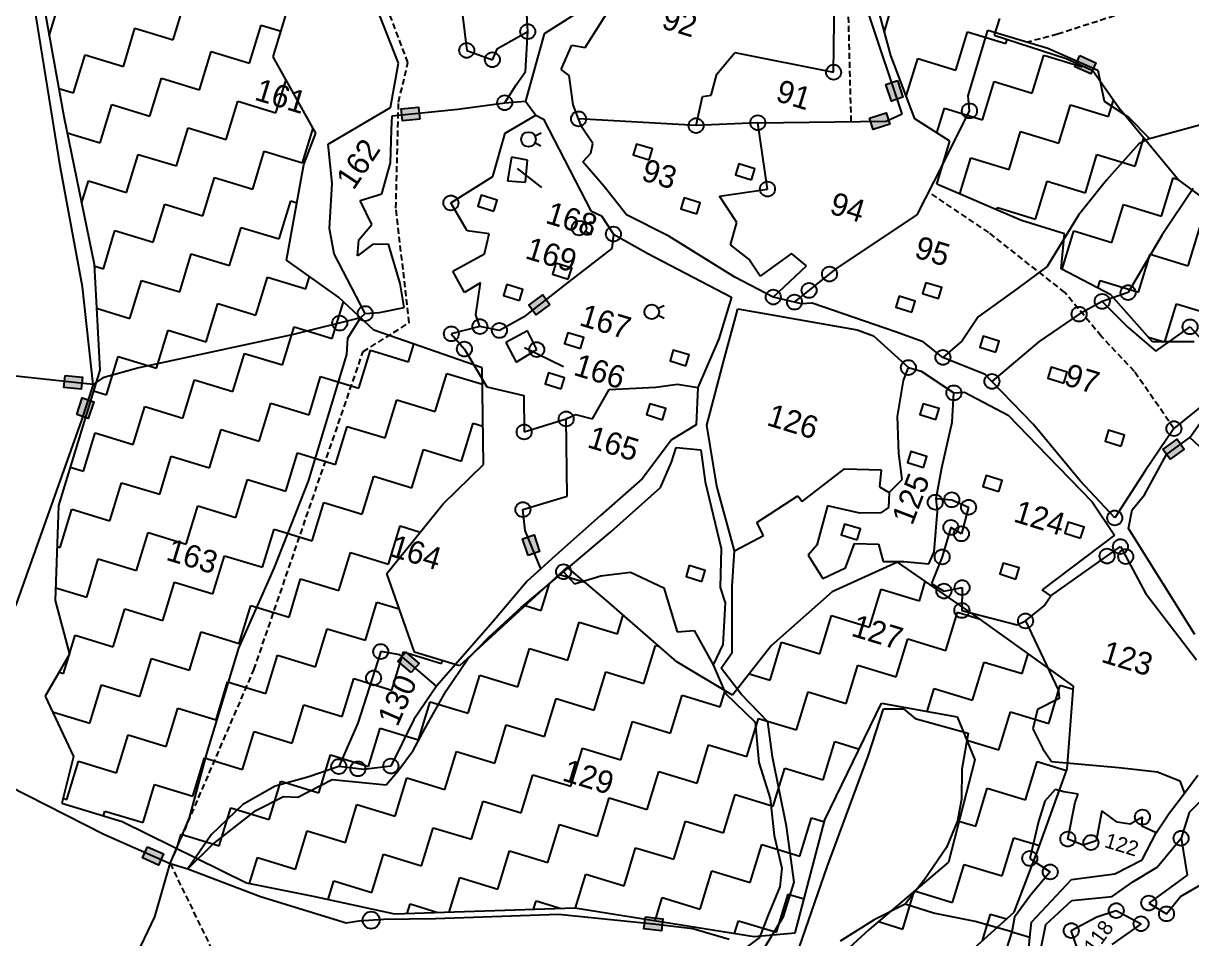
# Model space of a CAD drawing. Header units: metres. Extents: x 317586 to 322617, y 1862238 to 1866178.
# Drawn here: x 319474 to 320451, y 1862753 to 1863519 of the extents above; entities that cross this region are included whole.
import ezdxf

# ---------------------------------------------------------------- set-up
doc = ezdxf.new("R2010")
doc.units = ezdxf.units.M
doc.linetypes.add('DASHED', pattern=[0.75, 0.5, -0.25])
for name, color, linetype in [('LINE_FOOTPATH', 1, 'DASHED'), ('LINE_WATER', 4, 'Continuous'), ('OTHERS', 1, 'Continuous'), ('POLY_HATCH', 12, 'Continuous'), ('POLY_PARCEL', 6, 'Continuous'), ('POLY_WATER', 4, 'Continuous'), ('TEXT_PARCEL', 7, 'Continuous'), ('V_BOUND_LINE', 7, 'Continuous')]:
    doc.layers.add(name, color=color, linetype=linetype)
doc.styles.get("Standard").update_dxf_attribs({"font": 'simplex.shx'})
doc.styles.add('TEXT_MAP', font='')
doc.styles.get('TEXT_MAP').set_extended_font_data('Kruti Dev 050')
doc.dimstyles.get("Standard").update_dxf_attribs({"dimtxt": 0.18, "dimasz": 0.18, "dimexe": 0.18, "dimexo": 0.0625, "dimgap": 0.09, "dimtad": 0, "dimtih": 1, "dimtoh": 1, "dimdec": 4, "dimzin": 0, "dimdsep": 46, "dimtxsty": 'Standard', "dimcen": 0.09, "dimadec": 0, "dimazin": 0, "dimtfac": 1, "dimtdec": 4, "dimtofl": 0, "dimtmove": 0, "dimatfit": 3, "dimfxl": 1, "dimtolj": 1, "dimtzin": 0, "dimarcsym": 0})

msp = doc.modelspace()

# ---------------------------------------------------------------- hatches: boundary and pattern name
for points in [[(320366.43, 1863477.01), (320370.52, 1863486.26), (320357.16, 1863492.17), (320353.06, 1863482.93)], [(320199.73, 1863454.2), (320209.32, 1863457.41), (320204.68, 1863471.28), (320195.09, 1863468.07)], [(319789.67, 1863447.6), (319790.69, 1863437.54), (319805.23, 1863439.01), (319804.22, 1863449.07)], [(320198.4, 1863434.8), (320195.3, 1863444.43), (320181.38, 1863439.95), (320184.48, 1863430.32)], [(319896.27, 1863283.39), (319902.36, 1863275.31), (319914.03, 1863284.11), (319907.95, 1863292.19)], [(319521.9, 1863213.04), (319523, 1863223.09), (319508.47, 1863224.68), (319507.37, 1863214.63)], [(319532.48, 1863202.59), (319522.88, 1863205.77), (319518.28, 1863191.89), (319527.88, 1863188.71)], [(320444.56, 1863163.07), (320438.64, 1863171.26), (320426.79, 1863162.69), (320432.72, 1863154.5)], [(319900.84, 1863091.15), (319891.21, 1863088.05), (319895.7, 1863074.13), (319905.32, 1863077.23)], [(319793.42, 1862993.23), (319786.87, 1862985.52), (319798.01, 1862976.06), (319804.56, 1862983.76)], [(319586.62, 1862815.05), (319590.72, 1862824.29), (319577.36, 1862830.23), (319573.26, 1862820.99)], [(320007.21, 1862760.06), (320008.4, 1862770.11), (319993.88, 1862771.84), (319992.69, 1862761.79)]]:
    msp.add_hatch(color=256).paths.add_polyline_path(points)

# ---------------------------------------------------------------- linework, layer by layer
for points in [[(320357.16, 1863492.17), (320370.52, 1863486.26), (320366.43, 1863477.01), (320353.06, 1863482.93)], [(320204.68, 1863471.28), (320209.32, 1863457.41), (320199.73, 1863454.2), (320195.09, 1863468.07)], [(319805.23, 1863439.01), (319790.69, 1863437.54), (319789.67, 1863447.6), (319804.22, 1863449.07)], [(320181.38, 1863439.95), (320195.3, 1863444.43), (320198.4, 1863434.8), (320184.48, 1863430.32)], [(319914.03, 1863284.11), (319902.36, 1863275.31), (319896.27, 1863283.39), (319907.95, 1863292.19)], [(319508.47, 1863224.68), (319523, 1863223.09), (319521.9, 1863213.04), (319507.37, 1863214.63)], [(319518.28, 1863191.89), (319522.88, 1863205.77), (319532.48, 1863202.59), (319527.88, 1863188.71)], [(320426.79, 1863162.69), (320438.64, 1863171.26), (320444.56, 1863163.07), (320432.72, 1863154.5)], [(319895.7, 1863074.13), (319891.21, 1863088.05), (319900.84, 1863091.15), (319905.32, 1863077.23)], [(319798.01, 1862976.06), (319786.87, 1862985.52), (319793.42, 1862993.23), (319804.56, 1862983.76)], [(319577.36, 1862830.23), (319590.72, 1862824.29), (319586.62, 1862815.05), (319573.26, 1862820.99)], [(319993.88, 1862771.84), (320008.4, 1862770.11), (320007.21, 1862760.06), (319992.69, 1862761.79)]]:
    msp.add_lwpolyline(points, close=True)
for points in [[(319906.65, 1863427.33), (319901.61, 1863424.86)], [(319906.41, 1863416.52), (319901.49, 1863419.21)], [(319948.89, 1863353.13), (319943.85, 1863350.65)], [(319948.66, 1863342.32), (319943.73, 1863345.01)], [(320009.69, 1863282.98), (320004.65, 1863280.51)], [(320009.46, 1863272.17), (320004.53, 1863274.86)]]:
    msp.add_lwpolyline(points)
for centre, radius in [((319895.49, 1863512.25), 6.26), ((319844.4, 1863496.6), 6.26), ((319865.85, 1863488.75), 6.26), ((320151.33, 1863478.31), 6.26), ((319876.16, 1863452.78), 6.26), ((319938, 1863439.29), 6.26), ((320264.92, 1863446), 6.26), ((320036.2, 1863433.61), 6.26), ((320087.91, 1863436.09), 6.26), ((319896.1, 1863422.15), 6.14), ((320095.97, 1863380.57), 6.26), ((319831.17, 1863368.97), 6.26), ((319938.34, 1863347.95), 6.14), ((319967.15, 1863342.89), 6.26), ((320147.84, 1863309.47), 6.26), ((320130.72, 1863295.72), 6.26), ((320397.55, 1863293.94), 6.26), ((320100.87, 1863290.24), 6.26), ((320118.57, 1863285.96), 6.26), ((320375.93, 1863286.61), 6.26), ((319759.49, 1863276.4), 6.26), ((319999.14, 1863277.8), 6.14), ((320356.56, 1863275.88), 6.26), ((319738.18, 1863268.4), 6.26), ((319855.49, 1863265.5), 6.26), ((319871.74, 1863262.25), 6.26), ((320449.4, 1863265.29), 6.26), ((319831.55, 1863259.45), 6.26), ((319842.47, 1863246.67), 6.26), ((319902.98, 1863246.27), 6.26), ((320242.75, 1863239.72), 6.26), ((320213.8, 1863231.25), 6.26), ((320283.76, 1863219.66), 6.26), ((320251.88, 1863210.07), 6.26), ((319927.61, 1863188.22), 6.26), ((319892.48, 1863177.33), 6.26), ((320435.96, 1863180.12), 6.26), ((320236.33, 1863118.58), 6.26), ((320250.09, 1863120.59), 6.26), ((319891.4, 1863112.41), 6.26), ((320264.21, 1863114.35), 6.26), ((320386.43, 1863105.44), 6.26), ((320249.37, 1863097.52), 6.26), ((320258.18, 1863092.17), 6.26), ((320391.2, 1863081.42), 6.26), ((320242.09, 1863072.81), 6.26), ((320380, 1863073.53), 6.26), ((320395.66, 1863073.06), 6.26), ((319925.42, 1863060.44), 6.26), ((320258.78, 1863047.11), 6.26), ((320243.58, 1863044.22), 6.26), ((320258.55, 1863028.01), 6.26), ((320311.82, 1863019.23), 6.26), ((319772.49, 1862993.64), 6.26), ((319766.57, 1862971.55), 6.26), ((319737.42, 1862897.46), 6.26), ((319753.44, 1862895.53), 6.26), ((319780.98, 1862897.86), 6.26), ((320409.59, 1862855.12), 6.26), ((320347.19, 1862836.78), 6.26), ((320366.56, 1862833.86), 6.26), ((320441.85, 1862837.42), 6.26), ((320315.29, 1862820.54), 6.26), ((320332.48, 1862809.24), 6.26), ((320414.89, 1862783.2), 6.26), ((320387.7, 1862776.89), 6.26), ((320429.71, 1862774.22), 6.26), ((319764.46, 1862768.95), 7.15), ((320408.41, 1862765.97), 6.26), ((320350.08, 1862760.21), 6.26)]:
    msp.add_circle(centre, radius)
at = {"layer": 'LINE_FOOTPATH', "ltscale": 10}
for p, q in [((319795.18, 1863486.4), (319768.09, 1863558.29)), ((320436.18, 1863541.43), (320338.55, 1863510.13)), ((320166.05, 1863437.08), (320163.69, 1863527.94)), ((320338.55, 1863510.13), (320313.64, 1863503.49)), ((319787.44, 1863453.35), (319795.18, 1863486.4)), ((319785.22, 1863364.6), (319787.44, 1863453.35)), ((320281.03, 1863344.18), (320230.84, 1863378.02)), ((319796.34, 1863268.68), (319785.22, 1863364.6)), ((320344.69, 1863294.04), (320281.03, 1863344.18)), ((320375.14, 1863257.42), (320344.69, 1863294.04)), ((319757.77, 1863244.66), (319796.34, 1863268.68)), ((320402.91, 1863227.98), (320375.14, 1863257.42)), ((319666.43, 1862978.43), (319757.77, 1863244.66)), ((320435.96, 1863180.12), (320402.91, 1863227.98)), ((319596.38, 1862816.24), (319666.43, 1862978.43)), ((319596.38, 1862816.24), (319647.47, 1862711.01))]:
    msp.add_line(p, q, dxfattribs=at)
at = {"layer": 'LINE_WATER'}
for p, q in [((319583.6, 1862771.71), (319596.38, 1862816.24)), ((319565.86, 1862734.97), (319583.6, 1862771.71))]:
    msp.add_line(p, q, dxfattribs=at)
at = {"layer": 'OTHERS'}
for points in [[(319996.91, 1863404.88), (319999.72, 1863414.12), (319986.33, 1863418.2), (319983.56, 1863409.12), (319996.91, 1863404.88)], [(320082.63, 1863388.27), (320085.45, 1863397.51), (320072.06, 1863401.59), (320069.29, 1863392.51), (320082.63, 1863388.27)], [(319867.2, 1863362.09), (319870.01, 1863371.33), (319856.62, 1863375.41), (319853.85, 1863366.33), (319867.2, 1863362.09)], [(320036.81, 1863359.9), (320039.62, 1863369.14), (320026.23, 1863373.22), (320023.47, 1863364.14), (320036.81, 1863359.9)], [(319929.39, 1863305.13), (319932.21, 1863314.37), (319918.82, 1863318.45), (319916.05, 1863309.37), (319929.39, 1863305.13)], [(319888.52, 1863287.35), (319891.34, 1863296.59), (319877.95, 1863300.67), (319875.18, 1863291.59), (319888.52, 1863287.35)], [(320239.11, 1863288.89), (320241.92, 1863298.13), (320228.53, 1863302.21), (320225.76, 1863293.13), (320239.11, 1863288.89)], [(320216.64, 1863277.59), (320219.46, 1863286.83), (320206.06, 1863290.91), (320203.3, 1863281.83), (320216.64, 1863277.59)], [(319939.54, 1863247.04), (319942.35, 1863256.28), (319928.96, 1863260.36), (319926.2, 1863251.28), (319939.54, 1863247.04)], [(320286.86, 1863244.11), (320289.67, 1863253.34), (320276.28, 1863257.43), (320273.51, 1863248.35), (320286.86, 1863244.11)], [(320027.8, 1863232.56), (320030.61, 1863241.8), (320017.22, 1863245.88), (320014.45, 1863236.8), (320027.8, 1863232.56)], [(320343.79, 1863218.12), (320346.6, 1863227.36), (320333.21, 1863231.44), (320330.45, 1863222.36), (320343.79, 1863218.12)], [(319923.39, 1863213.4), (319926.2, 1863222.64), (319912.81, 1863226.72), (319910.04, 1863217.64), (319923.39, 1863213.4)], [(320008.05, 1863187.61), (320010.87, 1863196.85), (319997.47, 1863200.93), (319994.71, 1863191.85), (320008.05, 1863187.61)], [(320236.8, 1863187.66), (320239.61, 1863196.89), (320226.22, 1863200.98), (320223.45, 1863191.9), (320236.8, 1863187.66)], [(320391.74, 1863165.5), (320394.56, 1863174.74), (320381.17, 1863178.82), (320378.4, 1863169.74), (320391.74, 1863165.5)], [(320226.34, 1863147.65), (320229.15, 1863156.89), (320215.76, 1863160.97), (320212.99, 1863151.89), (320226.34, 1863147.65)], [(320289.4, 1863127.57), (320292.21, 1863136.81), (320278.82, 1863140.89), (320276.05, 1863131.81), (320289.4, 1863127.57)], [(320357.92, 1863088.55), (320360.74, 1863097.79), (320347.35, 1863101.87), (320344.58, 1863092.79), (320357.92, 1863088.55)], [(320171.08, 1863086.97), (320173.89, 1863096.21), (320160.5, 1863100.29), (320157.73, 1863091.21), (320171.08, 1863086.97)], [(320041.18, 1863052.25), (320043.99, 1863061.49), (320030.6, 1863065.57), (320027.83, 1863056.49), (320041.18, 1863052.25)], [(320303.8, 1863054.31), (320306.61, 1863063.55), (320293.22, 1863067.63), (320290.45, 1863058.55), (320303.8, 1863054.31)]]:
    msp.add_lwpolyline(points, dxfattribs=at)
at = {"layer": 'POLY_HATCH', "linetype": 'Continuous'}
for p, q in [((319495.29, 1863508.78), (319503.12, 1863534.48)), ((319598.84, 1863505.32), (319608.56, 1863537.22)), ((320193.74, 1863512.39), (320199.56, 1863531.5)), ((319557.21, 1863483.13), (319566.93, 1863515.04)), ((319566.93, 1863515.04), (319598.84, 1863505.32)), ((319662.65, 1863485.88), (319672.37, 1863517.78)), ((319672.37, 1863517.78), (319689.12, 1863512.68)), ((320253.65, 1863480.15), (320263.37, 1863512.06)), ((320263.37, 1863512.06), (320295.28, 1863502.34)), ((320295.28, 1863502.34), (320296.33, 1863505.76)), ((319515.58, 1863460.95), (319525.31, 1863492.85)), ((319525.31, 1863492.85), (319557.21, 1863483.13)), ((319621.02, 1863463.69), (319630.74, 1863495.6)), ((319630.74, 1863495.6), (319662.65, 1863485.88)), ((320317.47, 1863460.71), (320327.19, 1863492.61)), ((320327.19, 1863492.61), (320359.09, 1863482.89)), ((320212.09, 1863458.16), (320221.75, 1863489.87)), ((320221.75, 1863489.87), (320253.65, 1863480.15)), ((320359.09, 1863482.89), (320359.32, 1863483.65)), ((319579.4, 1863441.5), (319589.12, 1863473.41)), ((319589.12, 1863473.41), (319621.02, 1863463.69)), ((319503.22, 1863464.71), (319515.58, 1863460.95)), ((319684.84, 1863444.25), (319693.3, 1863472.05)), ((320275.84, 1863438.52), (320285.56, 1863470.43)), ((320285.56, 1863470.43), (320317.47, 1863460.71)), ((319643.21, 1863422.06), (319652.93, 1863453.97)), ((319652.93, 1863453.97), (319684.84, 1863444.25)), ((320381.28, 1863441.27), (320385.4, 1863454.79)), ((319537.77, 1863419.32), (319547.49, 1863451.23)), ((319547.49, 1863451.23), (319579.4, 1863441.5)), ((320237.66, 1863427.67), (320243.93, 1863448.24)), ((320243.93, 1863448.24), (320275.84, 1863438.52)), ((320339.65, 1863419.08), (320349.37, 1863450.99)), ((320349.37, 1863450.99), (320381.28, 1863441.27)), ((319510.21, 1863427.72), (319537.77, 1863419.32)), ((319601.58, 1863399.88), (319611.3, 1863431.78)), ((319611.3, 1863431.78), (319643.21, 1863422.06)), ((319707.02, 1863402.62), (319715.85, 1863431.59)), ((320298.02, 1863396.9), (320307.74, 1863428.8)), ((320307.74, 1863428.8), (320339.65, 1863419.08)), ((320403.46, 1863399.64), (320410.69, 1863423.38)), ((319559.96, 1863377.69), (319569.68, 1863409.6)), ((319569.68, 1863409.6), (319601.58, 1863399.88)), ((319665.39, 1863380.44), (319675.11, 1863412.34)), ((319675.11, 1863412.34), (319707.02, 1863402.62)), ((320256.92, 1863376.43), (320266.12, 1863406.62)), ((320266.12, 1863406.62), (320298.02, 1863396.9)), ((320361.84, 1863377.46), (320371.56, 1863409.36)), ((320371.56, 1863409.36), (320403.46, 1863399.64)), ((319522.3, 1863368.55), (319528.05, 1863387.41)), ((319528.05, 1863387.41), (319559.96, 1863377.69)), ((319623.77, 1863358.25), (319633.49, 1863390.16)), ((319633.49, 1863390.16), (319665.39, 1863380.44)), ((320320.21, 1863355.27), (320329.93, 1863387.18)), ((320329.93, 1863387.18), (320361.84, 1863377.46)), ((320425.65, 1863358.01), (320435.37, 1863389.92)), ((320435.37, 1863389.92), (320439.49, 1863388.67)), ((319582.14, 1863336.07), (319591.86, 1863367.97)), ((319591.86, 1863367.97), (319623.77, 1863358.25)), ((319687.58, 1863338.81), (319697.3, 1863370.72)), ((319697.3, 1863370.72), (319702.37, 1863369.17)), ((320384.02, 1863335.83), (320393.74, 1863367.73)), ((320393.74, 1863367.73), (320425.65, 1863358.01)), ((320287.73, 1863363.1), (320288.3, 1863364.99)), ((320288.3, 1863364.99), (320320.21, 1863355.27)), ((319645.95, 1863316.62), (319655.67, 1863348.53)), ((319655.67, 1863348.53), (319687.58, 1863338.81)), ((320447.83, 1863316.39), (320457.55, 1863348.29)), ((319540.51, 1863313.88), (319550.23, 1863345.79)), ((319550.23, 1863345.79), (319582.14, 1863336.07)), ((320342.39, 1863313.64), (320352.11, 1863345.55)), ((320352.11, 1863345.55), (320384.02, 1863335.83)), ((319604.33, 1863294.44), (319614.05, 1863326.35)), ((319614.05, 1863326.35), (319645.95, 1863316.62)), ((320406.21, 1863294.2), (320415.93, 1863326.11)), ((320415.93, 1863326.11), (320447.83, 1863316.39)), ((319532.77, 1863316.24), (319540.51, 1863313.88)), ((319668.14, 1863275), (319677.86, 1863306.9)), ((319677.86, 1863306.9), (319709.76, 1863297.18)), ((319709.76, 1863297.18), (319712.87, 1863307.38)), ((320341.54, 1863313.9), (320342.39, 1863313.64)), ((319562.7, 1863272.25), (319572.42, 1863304.16)), ((319572.42, 1863304.16), (319604.33, 1863294.44)), ((320372.42, 1863297.74), (320374.3, 1863303.92)), ((320374.3, 1863303.92), (320406.21, 1863294.2)), ((319534.67, 1863280.8), (319562.7, 1863272.25)), ((319626.51, 1863252.81), (319636.23, 1863284.72)), ((319636.23, 1863284.72), (319668.14, 1863275)), ((319731.95, 1863255.56), (319741.31, 1863286.3)), ((320428.45, 1863252.76), (320438.11, 1863284.48)), ((320438.11, 1863284.48), (320470.02, 1863274.76)), ((319584.88, 1863230.63), (319594.6, 1863262.53)), ((319594.6, 1863262.53), (319626.51, 1863252.81)), ((319690.32, 1863233.37), (319700.04, 1863265.28)), ((319700.04, 1863265.28), (319731.95, 1863255.56)), ((319795.76, 1863236.11), (319800.27, 1863250.93)), ((320414.58, 1863256.78), (320427.79, 1863252.76)), ((319543.26, 1863208.44), (319552.98, 1863240.35)), ((319552.98, 1863240.35), (319584.88, 1863230.63)), ((319648.7, 1863211.19), (319658.42, 1863243.09)), ((319658.42, 1863243.09), (319690.32, 1863233.37)), ((319754.13, 1863213.93), (319763.85, 1863245.84)), ((319763.85, 1863245.84), (319795.76, 1863236.11)), ((319607.07, 1863189), (319616.79, 1863220.91)), ((319616.79, 1863220.91), (319648.7, 1863211.19)), ((319712.51, 1863191.74), (319722.23, 1863223.65)), ((319722.23, 1863223.65), (319754.13, 1863213.93)), ((319817.95, 1863194.49), (319827.67, 1863226.39)), ((319827.67, 1863226.39), (319857.61, 1863217.27)), ((319532.18, 1863211.82), (319543.26, 1863208.44)), ((319670.88, 1863169.56), (319680.6, 1863201.47)), ((319680.6, 1863201.47), (319712.51, 1863191.74)), ((319776.32, 1863172.3), (319786.04, 1863204.21)), ((319786.04, 1863204.21), (319817.95, 1863194.49)), ((319565.44, 1863166.82), (319575.16, 1863198.72)), ((319575.16, 1863198.72), (319607.07, 1863189)), ((319734.69, 1863150.12), (319744.41, 1863182.02)), ((319744.41, 1863182.02), (319776.32, 1863172.3)), ((319840.13, 1863152.86), (319849.85, 1863184.77)), ((319849.85, 1863184.77), (319858.01, 1863182.28)), ((319523.82, 1863144.63), (319533.54, 1863176.54)), ((319533.54, 1863176.54), (319565.44, 1863166.82)), ((319629.25, 1863147.37), (319638.97, 1863179.28)), ((319638.97, 1863179.28), (319670.88, 1863169.56)), ((319798.5, 1863130.68), (319808.22, 1863162.58)), ((319808.22, 1863162.58), (319840.13, 1863152.86)), ((319587.63, 1863125.19), (319597.35, 1863157.1)), ((319597.35, 1863157.1), (319629.25, 1863147.37)), ((319693.07, 1863127.93), (319702.79, 1863159.84)), ((319702.79, 1863159.84), (319734.69, 1863150.12)), ((319512.74, 1863148.01), (319523.82, 1863144.63)), ((319546, 1863103), (319555.72, 1863134.91)), ((319555.72, 1863134.91), (319587.63, 1863125.19)), ((319651.44, 1863105.75), (319661.16, 1863137.65)), ((319661.16, 1863137.65), (319693.07, 1863127.93)), ((319756.88, 1863108.49), (319766.6, 1863140.4)), ((319766.6, 1863140.4), (319798.5, 1863130.68)), ((319504.37, 1863080.82), (319514.09, 1863112.73)), ((319514.09, 1863112.73), (319546, 1863103)), ((319609.81, 1863083.56), (319619.53, 1863115.47)), ((319619.53, 1863115.47), (319651.44, 1863105.75)), ((319715.25, 1863086.31), (319724.97, 1863118.21)), ((319724.97, 1863118.21), (319756.88, 1863108.49)), ((319568.19, 1863061.38), (319577.91, 1863093.28)), ((319577.91, 1863093.28), (319609.81, 1863083.56)), ((319673.62, 1863064.12), (319683.34, 1863096.03)), ((319683.34, 1863096.03), (319715.25, 1863086.31)), ((319779.06, 1863066.86), (319788.78, 1863098.77)), ((319788.78, 1863098.77), (319805.58, 1863093.65)), ((319501.81, 1863081.6), (319504.37, 1863080.82)), ((319632, 1863041.94), (319641.72, 1863073.84)), ((319641.72, 1863073.84), (319673.62, 1863064.12)), ((319737.44, 1863044.68), (319747.16, 1863076.59)), ((319747.16, 1863076.59), (319779.06, 1863066.86)), ((319526.56, 1863039.19), (319536.28, 1863071.1)), ((319536.28, 1863071.1), (319568.19, 1863061.38)), ((319695.81, 1863022.49), (319705.53, 1863054.4)), ((319705.53, 1863054.4), (319737.44, 1863044.68)), ((319921.94, 1863058.2), (319943.14, 1863051.74)), ((319500.66, 1863047.08), (319526.56, 1863039.19)), ((319590.37, 1863019.75), (319600.09, 1863051.66)), ((319600.09, 1863051.66), (319632, 1863041.94)), ((319906.69, 1863027.98), (319913.55, 1863050.5)), ((320181.37, 1863014.03), (320191.1, 1863045.93)), ((320191.1, 1863045.93), (320223, 1863036.21)), ((320223, 1863036.21), (320227.92, 1863052.36)), ((319759.62, 1863003.05), (319769.34, 1863034.96)), ((319769.34, 1863034.96), (319788, 1863029.27)), ((319548.74, 1862997.57), (319558.46, 1863029.47)), ((319558.46, 1863029.47), (319590.37, 1863019.75)), ((319654.18, 1863000.31), (319663.9, 1863032.22)), ((319663.9, 1863032.22), (319695.81, 1863022.49)), ((319893.4, 1863032.03), (319906.69, 1863027.98)), ((319970.5, 1863008.54), (319975.29, 1863024.26)), ((320139.75, 1862991.84), (320149.47, 1863023.75)), ((320149.47, 1863023.75), (320181.37, 1863014.03)), ((320245.19, 1862994.59), (320254.91, 1863026.49)), ((320254.91, 1863026.49), (320273.78, 1863020.74)), ((319928.87, 1862986.35), (319938.59, 1863018.26)), ((319938.59, 1863018.26), (319970.5, 1863008.54)), ((319512.09, 1862991.71), (319516.84, 1863007.29)), ((319516.84, 1863007.29), (319548.74, 1862997.57)), ((319612.56, 1862978.12), (319622.28, 1863010.03)), ((319622.28, 1863010.03), (319654.18, 1863000.31)), ((319717.99, 1862980.87), (319727.71, 1863012.77)), ((319727.71, 1863012.77), (319759.62, 1863003.05)), ((319864.86, 1863005.86), (319865.06, 1863005.8)), ((319865.06, 1863005.8), (319865.16, 1863006.13)), ((320203.56, 1862972.4), (320213.28, 1863004.31)), ((320213.28, 1863004.31), (320245.19, 1862994.59)), ((319887.24, 1862964.17), (319896.96, 1862996.08)), ((319896.96, 1862996.08), (319928.87, 1862986.35)), ((319992.68, 1862966.91), (320002.4, 1862998.82)), ((320002.4, 1862998.82), (320005.68, 1862997.82)), ((320098.12, 1862969.66), (320107.84, 1863001.56)), ((320107.84, 1863001.56), (320139.75, 1862991.84)), ((319507.12, 1862975.38), (319511.8, 1862990.74)), ((319570.93, 1862955.94), (319580.65, 1862987.85)), ((319580.65, 1862987.85), (319612.56, 1862978.12)), ((319676.37, 1862958.68), (319686.09, 1862990.59)), ((319686.09, 1862990.59), (319717.99, 1862980.87)), ((319781.81, 1862961.43), (319791.53, 1862993.33)), ((319791.53, 1862993.33), (319823.43, 1862983.61)), ((319823.43, 1862983.61), (319824.15, 1862985.98)), ((320267.37, 1862952.96), (320277.09, 1862984.86)), ((320277.09, 1862984.86), (320309, 1862975.14)), ((320309, 1862975.14), (320314.07, 1862991.79)), ((319503.46, 1862976.5), (319507.12, 1862975.38)), ((319951.06, 1862944.73), (319960.78, 1862976.63)), ((319960.78, 1862976.63), (319992.68, 1862966.91)), ((320080.67, 1862974.97), (320098.12, 1862969.66)), ((320161.93, 1862950.22), (320171.65, 1862982.12)), ((320171.65, 1862982.12), (320203.56, 1862972.4)), ((319529.3, 1862933.75), (319539.02, 1862965.66)), ((319539.02, 1862965.66), (319570.93, 1862955.94)), ((319634.74, 1862936.5), (319644.46, 1862968.4)), ((319644.46, 1862968.4), (319676.37, 1862958.68)), ((319740.18, 1862939.24), (319749.9, 1862971.15)), ((319749.9, 1862971.15), (319781.81, 1862961.43)), ((319845.62, 1862941.98), (319855.34, 1862973.89)), ((319855.34, 1862973.89), (319887.24, 1862964.17)), ((320331.18, 1862933.52), (320340.9, 1862965.42)), ((320340.9, 1862965.42), (320351.78, 1862962.11)), ((320014.87, 1862925.29), (320024.59, 1862957.19)), ((320024.59, 1862957.19), (320056.49, 1862947.47)), ((320056.49, 1862947.47), (320060.59, 1862960.92)), ((320120.31, 1862928.03), (320130.03, 1862959.94)), ((320130.03, 1862959.94), (320161.93, 1862950.22)), ((320229.61, 1862943.45), (320235.47, 1862962.68)), ((320235.47, 1862962.68), (320267.37, 1862952.96)), ((319593.11, 1862914.31), (319602.83, 1862946.22)), ((319602.83, 1862946.22), (319634.74, 1862936.5)), ((319698.55, 1862917.06), (319708.27, 1862948.96)), ((319708.27, 1862948.96), (319740.18, 1862939.24)), ((319803.99, 1862919.8), (319813.71, 1862951.71)), ((319813.71, 1862951.71), (319845.62, 1862941.98)), ((319909.43, 1862922.54), (319919.15, 1862954.45)), ((319919.15, 1862954.45), (319951.06, 1862944.73)), ((319497.89, 1862943.32), (319529.3, 1862933.75)), ((320078.68, 1862905.84), (320088.4, 1862937.75)), ((320088.4, 1862937.75), (320120.31, 1862928.03)), ((320289.56, 1862911.33), (320299.28, 1862943.24)), ((320299.28, 1862943.24), (320331.18, 1862933.52)), ((319656.93, 1862894.87), (319666.65, 1862926.78)), ((319666.65, 1862926.78), (319698.55, 1862917.06)), ((319762.36, 1862897.61), (319772.08, 1862929.52)), ((319772.08, 1862929.52), (319803.99, 1862919.8)), ((319867.8, 1862900.36), (319877.52, 1862932.26)), ((319877.52, 1862932.26), (319909.43, 1862922.54)), ((319973.24, 1862903.1), (319982.96, 1862935.01)), ((319982.96, 1862935.01), (320014.87, 1862925.29)), ((319551.49, 1862892.13), (319561.21, 1862924.03)), ((319561.21, 1862924.03), (319593.11, 1862914.31)), ((320142.49, 1862886.4), (320152.21, 1862918.31)), ((320152.21, 1862918.31), (320172.83, 1862912.03)), ((320262.67, 1862919.52), (320289.56, 1862911.33)), ((319720.74, 1862875.43), (319730.46, 1862907.34)), ((319730.46, 1862907.34), (319762.36, 1862897.61)), ((319826.18, 1862878.17), (319835.9, 1862910.08)), ((319835.9, 1862910.08), (319867.8, 1862900.36)), ((319931.61, 1862880.92), (319941.33, 1862912.82)), ((319941.33, 1862912.82), (319973.24, 1862903.1)), ((320037.05, 1862883.66), (320046.77, 1862915.57)), ((320046.77, 1862915.57), (320078.68, 1862905.84)), ((319509.86, 1862869.94), (319519.58, 1862901.85)), ((319519.58, 1862901.85), (319551.49, 1862892.13)), ((319615.3, 1862872.69), (319625.02, 1862904.59)), ((319625.02, 1862904.59), (319656.93, 1862894.87)), ((320311.74, 1862869.71), (320321.46, 1862901.61)), ((320321.46, 1862901.61), (320346.14, 1862894.09)), ((319784.55, 1862855.99), (319794.27, 1862887.89)), ((319794.27, 1862887.89), (319826.18, 1862878.17)), ((319889.99, 1862858.73), (319899.71, 1862890.64)), ((319899.71, 1862890.64), (319931.61, 1862880.92)), ((319995.43, 1862861.47), (320005.15, 1862893.38)), ((320005.15, 1862893.38), (320037.05, 1862883.66)), ((320100.86, 1862864.22), (320110.59, 1862896.12)), ((320110.59, 1862896.12), (320142.49, 1862886.4)), ((319573.67, 1862850.5), (319583.39, 1862882.41)), ((319583.39, 1862882.41), (319615.3, 1862872.69)), ((319679.11, 1862853.24), (319688.83, 1862885.15)), ((319688.83, 1862885.15), (319720.74, 1862875.43)), ((320270.11, 1862847.52), (320279.84, 1862879.43)), ((320279.84, 1862879.43), (320311.74, 1862869.71)), ((319506.82, 1862870.87), (319509.86, 1862869.94)), ((319848.36, 1862836.55), (319858.08, 1862868.45)), ((319858.08, 1862868.45), (319889.99, 1862858.73)), ((319953.8, 1862839.29), (319963.52, 1862871.2)), ((319963.52, 1862871.2), (319995.43, 1862861.47)), ((320059.24, 1862842.03), (320068.96, 1862873.94)), ((320068.96, 1862873.94), (320100.86, 1862864.22)), ((319540.53, 1862856.17), (319541.77, 1862860.22)), ((319541.77, 1862860.22), (319573.67, 1862850.5)), ((319637.48, 1862831.06), (319647.2, 1862862.97)), ((319647.2, 1862862.97), (319679.11, 1862853.24)), ((319742.92, 1862833.8), (319752.64, 1862865.71)), ((319752.64, 1862865.71), (319784.55, 1862855.99)), ((319912.17, 1862817.1), (319921.89, 1862849.01)), ((319921.89, 1862849.01), (319953.8, 1862839.29)), ((320017.61, 1862819.85), (320027.33, 1862851.75)), ((320027.33, 1862851.75), (320059.24, 1862842.03)), ((320123.05, 1862822.59), (320132.77, 1862854.5)), ((320132.77, 1862854.5), (320143.63, 1862851.19)), ((320256.13, 1862851.78), (320270.11, 1862847.52)), ((319601.94, 1862828.83), (319605.58, 1862840.78)), ((319605.58, 1862840.78), (319637.48, 1862831.06)), ((319701.3, 1862811.62), (319711.02, 1862843.52)), ((319711.02, 1862843.52), (319742.92, 1862833.8)), ((319806.73, 1862814.36), (319816.45, 1862846.27)), ((319816.45, 1862846.27), (319848.36, 1862836.55)), ((319975.98, 1862797.66), (319985.71, 1862829.57)), ((319985.71, 1862829.57), (320017.61, 1862819.85)), ((320081.42, 1862800.41), (320091.14, 1862832.31)), ((320091.14, 1862832.31), (320123.05, 1862822.59)), ((320292.3, 1862805.89), (320302.02, 1862837.8)), ((320302.02, 1862837.8), (320323.42, 1862831.28)), ((319662.75, 1862799.56), (319669.39, 1862821.34)), ((319669.39, 1862821.34), (319701.3, 1862811.62)), ((319765.11, 1862792.18), (319774.83, 1862824.08)), ((319774.83, 1862824.08), (319806.73, 1862814.36)), ((319870.55, 1862794.92), (319880.27, 1862826.83)), ((319880.27, 1862826.83), (319912.17, 1862817.1)), ((320039.8, 1862778.22), (320049.52, 1862810.13)), ((320049.52, 1862810.13), (320081.42, 1862800.41)), ((320250.67, 1862783.71), (320260.39, 1862815.61)), ((320260.39, 1862815.61), (320292.3, 1862805.89)), ((319728.44, 1862786.26), (319733.2, 1862801.9)), ((319733.2, 1862801.9), (319765.11, 1862792.18)), ((319829.81, 1862775.65), (319838.64, 1862804.64)), ((319838.64, 1862804.64), (319870.55, 1862794.92)), ((319935.46, 1862779.1), (319944.08, 1862807.38)), ((319944.08, 1862807.38), (319975.98, 1862797.66)), ((320103.61, 1862758.78), (320113.33, 1862790.69)), ((320113.33, 1862790.69), (320126.65, 1862786.63)), ((320209.05, 1862761.52), (320218.71, 1862793.24)), ((320218.89, 1862793.39), (320250.67, 1862783.71)), ((319794.58, 1862774.46), (319797.01, 1862782.46)), ((319797.01, 1862782.46), (319820.39, 1862775.33)), ((319900.26, 1862778.02), (319902.45, 1862785.2)), ((319902.45, 1862785.2), (319923.47, 1862778.8)), ((320001.94, 1862768.43), (320007.89, 1862787.94)), ((320007.89, 1862787.94), (320039.8, 1862778.22)), ((320275.84, 1862751.86), (320282.58, 1862773.99)), ((320282.58, 1862773.99), (320295.96, 1862769.91)), ((320068.43, 1862757.75), (320071.7, 1862768.5)), ((320071.7, 1862768.5), (320103.61, 1862758.78)), ((320188.7, 1862767.72), (320209.05, 1862761.52))]:
    msp.add_line(p, q, dxfattribs=at)
at = {"layer": 'POLY_HATCH'}
for p, q in [((319682.6, 1863491.26), (319696.83, 1863537.96)), ((320199.07, 1863492.36), (320186.39, 1863540.02)), ((319492.12, 1863526.39), (319507.44, 1863441.24)), ((320289.91, 1863523.31), (320285.62, 1863509.22)), ((320285.62, 1863509.22), (320345.74, 1863489.8)), ((319718.17, 1863427.42), (319682.6, 1863491.26)), ((320219.22, 1863439.42), (320199.07, 1863492.36)), ((320345.74, 1863489.8), (320367.99, 1863479.73)), ((320367.99, 1863479.73), (320389.44, 1863449)), ((320389.44, 1863449), (320440.29, 1863387.7)), ((319507.44, 1863441.24), (319532.69, 1863317.73)), ((320248.63, 1863420.68), (320219.22, 1863439.42)), ((319708.16, 1863401.03), (319718.17, 1863427.42)), ((320237.69, 1863384.76), (320248.63, 1863420.68)), ((319693.62, 1863321.05), (319708.16, 1863401.03)), ((320440.29, 1863387.7), (320475.28, 1863361.64)), ((320308.46, 1863354.13), (320237.69, 1863384.76)), ((320344.42, 1863343.18), (320308.46, 1863354.13)), ((320341.53, 1863313.86), (320344.42, 1863343.18)), ((319532.69, 1863317.73), (319537.43, 1863229.07)), ((319737.24, 1863290.09), (319693.62, 1863321.05)), ((320383.27, 1863292.08), (320341.53, 1863313.86)), ((319766.84, 1863262.56), (319737.24, 1863290.09)), ((320418.14, 1863252.77), (320383.27, 1863292.08)), ((319857.45, 1863231.03), (319766.84, 1863262.56)), ((320452.9, 1863252.75), (320418.14, 1863252.77)), ((319537.43, 1863229.07), (319502.96, 1863115.91)), ((319858.38, 1863150.26), (319857.45, 1863231.03)), ((319824.77, 1863117.32), (319858.38, 1863150.26)), ((319502.96, 1863115.91), (319500.3, 1863036.23)), ((319777.55, 1863059.07), (319824.77, 1863117.32)), ((319928.42, 1863064.14), (319838.44, 1862981.63)), ((319961.26, 1863036.47), (319928.42, 1863064.14)), ((320204.77, 1863068.28), (320150.12, 1863043.71)), ((320271.37, 1863022.47), (320204.77, 1863068.28)), ((319800.68, 1862993.13), (319777.55, 1863059.07)), ((320150.12, 1863043.71), (320099, 1862998.43)), ((319500.3, 1863036.23), (319512.18, 1862991.39)), ((320020.27, 1862985.12), (319961.26, 1863036.47)), ((320351.97, 1862964.55), (320271.37, 1863022.47)), ((320099, 1862998.43), (320066.79, 1862957.21)), ((319512.18, 1862991.39), (319491.69, 1862956.41)), ((319838.44, 1862981.63), (319800.68, 1862993.13)), ((320066.79, 1862957.21), (320020.27, 1862985.12)), ((319491.69, 1862956.41), (319515.61, 1862905.93)), ((320346.65, 1862895.5), (320351.97, 1862964.55)), ((320144.08, 1862852.88), (320191.45, 1862950.34)), ((320191.45, 1862950.34), (320254.77, 1862938.9)), ((320254.77, 1862938.9), (320269.39, 1862903.04)), ((319515.61, 1862905.93), (319505.79, 1862866.75)), ((320269.39, 1862903.04), (320247.27, 1862817.52)), ((320321.71, 1862826.54), (320346.65, 1862895.5)), ((319505.79, 1862866.75), (319556.13, 1862851.41)), ((319556.13, 1862851.41), (319660.34, 1862800.04)), ((320119.21, 1862758.38), (320144.08, 1862852.88)), ((320302.24, 1862775.54), (320321.71, 1862826.54)), ((320247.27, 1862817.52), (320180.97, 1862761.16)), ((319660.34, 1862800.04), (319715.92, 1862788.99)), ((319715.92, 1862788.99), (319784.08, 1862774.11)), ((319784.08, 1862774.11), (319934.96, 1862779.18)), ((319934.96, 1862779.18), (320084.82, 1862755.12)), ((320223.83, 1862705.21), (320302.24, 1862775.54)), ((320180.97, 1862761.16), (320143.64, 1862726.89)), ((320084.82, 1862755.12), (320119.21, 1862758.38))]:
    msp.add_line(p, q, dxfattribs=at)
at = {"layer": 'POLY_PARCEL'}
for p, q in [((319504.56, 1863398.35), (319475.12, 1863582.88)), ((319787.27, 1863485.94), (319751.95, 1863576.82)), ((320151.33, 1863478.31), (320152.63, 1863579.37)), ((319838.15, 1863547.46), (319844.4, 1863496.6)), ((319895.49, 1863512.25), (319893.69, 1863545.72)), ((320208.68, 1863443.42), (320180.77, 1863526.77)), ((319870.04, 1863498.21), (319895.49, 1863512.25)), ((319893.54, 1863479.01), (319895.49, 1863512.25)), ((320263.76, 1863458.65), (320280.22, 1863513.51)), ((320280.22, 1863513.51), (320330.54, 1863498.43)), ((319844.4, 1863496.6), (319865.85, 1863488.75)), ((319865.85, 1863488.75), (319870.04, 1863498.21)), ((320053.66, 1863476.6), (320068.78, 1863494.7)), ((320068.78, 1863494.7), (320151.33, 1863478.31)), ((320330.54, 1863498.43), (320372.3, 1863479.94)), ((319780.66, 1863448.88), (319787.27, 1863485.94)), ((319885.91, 1863467.72), (319893.54, 1863479.01)), ((320049.01, 1863459.05), (320053.66, 1863476.6)), ((320372.3, 1863479.94), (320377.69, 1863454)), ((319876.16, 1863452.78), (319885.91, 1863467.72)), ((319876.16, 1863452.78), (319893.64, 1863454.17)), ((320036.2, 1863433.61), (320041.67, 1863458.01)), ((320041.67, 1863458.01), (320049.01, 1863459.05)), ((320264.92, 1863446), (320263.76, 1863458.65)), ((320377.69, 1863454), (320397.92, 1863440.57)), ((319728.42, 1863418.22), (319780.66, 1863448.88)), ((319782.1, 1863441.76), (319836.98, 1863447.29)), ((319836.98, 1863447.29), (319876.16, 1863452.78)), ((320242.39, 1863400.48), (320264.92, 1863446)), ((320415.38, 1863422.98), (320495.69, 1863444.6)), ((319781.45, 1863430.18), (319782.1, 1863441.76)), ((319876.65, 1863427.41), (319902.09, 1863442.41)), ((320036.2, 1863433.61), (319938, 1863439.29)), ((320087.91, 1863436.09), (320036.2, 1863433.61)), ((320087.91, 1863436.09), (320195.3, 1863437.45)), ((320095.97, 1863380.57), (320087.91, 1863436.09)), ((320195.3, 1863437.45), (320208.68, 1863443.42)), ((320397.92, 1863440.57), (320415.38, 1863422.98)), ((319780.6, 1863402.43), (319781.45, 1863430.18)), ((319866.29, 1863391.02), (319876.65, 1863427.41)), ((319731.79, 1863385.17), (319728.42, 1863418.22)), ((320406.7, 1863418.36), (320379.42, 1863388.09)), ((320415.38, 1863422.98), (320406.7, 1863418.36)), ((319881.83, 1863407.28), (319878.45, 1863387.31)), ((319895.24, 1863404.85), (319881.83, 1863407.28)), ((319893.71, 1863386.2), (319895.24, 1863404.85)), ((319523, 1863298.65), (319504.56, 1863398.35)), ((319773.51, 1863376.58), (319780.6, 1863402.43)), ((320221.13, 1863359.13), (320242.39, 1863400.48)), ((319729.64, 1863347.6), (319731.79, 1863385.17)), ((319831.17, 1863368.97), (319866.29, 1863391.02)), ((319878.45, 1863387.31), (319893.71, 1863386.2)), ((320379.42, 1863388.09), (320356.21, 1863358.83)), ((319755.26, 1863370.88), (319773.51, 1863376.58)), ((320055.76, 1863374.58), (320095.97, 1863380.57)), ((320451.92, 1863381.01), (320426.18, 1863342.22)), ((319765.15, 1863350.85), (319755.26, 1863370.88)), ((319844.71, 1863345.68), (319831.17, 1863368.97)), ((320070.32, 1863352.64), (320055.76, 1863374.58)), ((320153.61, 1863314.11), (320221.13, 1863359.13)), ((320356.21, 1863358.83), (320330.03, 1863315.7)), ((319733.49, 1863326.28), (319729.64, 1863347.6)), ((319754.22, 1863338.21), (319765.15, 1863350.85)), ((320064.95, 1863333.8), (320070.32, 1863352.64)), ((319752.99, 1863324.71), (319754.22, 1863338.21)), ((319863.14, 1863343.22), (319844.71, 1863345.68)), ((319859.18, 1863326.24), (319863.14, 1863343.22)), ((319967.15, 1863342.89), (319965.74, 1863330.89)), ((320426.18, 1863342.22), (320397.55, 1863293.94)), ((319765.58, 1863334.23), (319752.99, 1863324.71)), ((319779.05, 1863334.57), (319765.58, 1863334.23)), ((319788.64, 1863301.55), (319779.05, 1863334.57)), ((319965.74, 1863330.89), (319928.87, 1863302.33)), ((320080.37, 1863322.02), (320064.95, 1863333.8)), ((320116.11, 1863326.77), (320089.77, 1863307.61)), ((320128.56, 1863316.28), (320116.11, 1863326.77)), ((319759.49, 1863276.4), (319733.49, 1863326.28)), ((319832.67, 1863311.75), (319859.18, 1863326.24)), ((320089.77, 1863307.61), (320080.37, 1863322.02)), ((319842.54, 1863293.95), (319832.67, 1863311.75)), ((320100.87, 1863290.24), (320128.56, 1863316.28)), ((320118.57, 1863285.96), (320153.61, 1863314.11)), ((320330.03, 1863315.7), (320305.17, 1863297.48)), ((319531.93, 1863217.02), (319523, 1863298.65)), ((319792.19, 1863281.36), (319788.64, 1863301.55)), ((319855.99, 1863302.22), (319842.54, 1863293.95)), ((319852.15, 1863275.25), (319855.99, 1863302.22)), ((319928.87, 1863302.33), (319891.87, 1863273.34)), ((320305.17, 1863297.48), (320272.11, 1863273.73)), ((320397.55, 1863293.94), (320375.93, 1863286.61)), ((319771.52, 1863277.18), (319792.19, 1863281.36)), ((320375.93, 1863286.61), (320356.56, 1863275.88)), ((320375.93, 1863286.61), (320397.48, 1863265.05)), ((319755.62, 1863272.69), (319699.54, 1863258.89)), ((319744.97, 1863255.78), (319755.62, 1863272.69)), ((319759.49, 1863276.4), (319755.62, 1863272.69)), ((319759.49, 1863276.4), (319771.52, 1863277.18)), ((319855.49, 1863265.5), (319852.15, 1863275.25)), ((319891.87, 1863273.34), (319871.74, 1863262.25)), ((320272.11, 1863273.73), (320258.68, 1863253.52)), ((320356.56, 1863275.88), (320323.13, 1863253.07)), ((319699.54, 1863258.89), (319570.25, 1863231)), ((319855.49, 1863265.5), (319831.55, 1863259.45)), ((319831.55, 1863259.45), (319842.47, 1863246.67)), ((319871.74, 1863262.25), (319855.49, 1863265.5)), ((319895.28, 1863261.86), (319877.07, 1863252.16)), ((319902.98, 1863246.27), (319895.28, 1863261.86)), ((320397.48, 1863265.05), (320420.93, 1863245.07)), ((320420.93, 1863245.07), (320449.4, 1863265.29)), ((320449.4, 1863265.29), (320477.36, 1863233.91)), ((319744.22, 1863242.13), (319744.97, 1863255.78)), ((319877.07, 1863252.16), (319885.76, 1863235.87)), ((320258.68, 1863253.52), (320242.75, 1863239.72)), ((320323.13, 1863253.07), (320283.76, 1863219.66)), ((319711.96, 1863136.26), (319744.22, 1863242.13)), ((319842.47, 1863246.67), (319861.22, 1863214.99)), ((319885.76, 1863235.87), (319902.98, 1863246.27)), ((319570.25, 1863231), (319540.19, 1863222.62)), ((320209.84, 1863220.53), (320213.8, 1863231.25)), ((319531.93, 1863217.02), (319456.69, 1863225.27)), ((319540.19, 1863222.62), (319531.93, 1863217.02)), ((320204.76, 1863190.3), (320209.84, 1863220.53)), ((319531.93, 1863217.02), (319522.09, 1863187.3)), ((319861.22, 1863214.99), (319892.27, 1863207.72)), ((319949.5, 1863188.34), (319963.55, 1863212.93)), ((319963.55, 1863212.93), (320002.73, 1863214.82)), ((320002.73, 1863214.82), (320020.8, 1863217.31)), ((320020.8, 1863217.31), (320037.86, 1863214.64)), ((320250.43, 1863185.6), (320251.88, 1863210.07)), ((319892.27, 1863207.72), (319892.48, 1863177.33)), ((319927.61, 1863188.22), (319935.3, 1863191.94)), ((319935.3, 1863191.94), (319949.5, 1863188.34)), ((320205.72, 1863159.2), (320204.76, 1863190.3)), ((319522.09, 1863187.3), (319467.09, 1863031.9)), ((319892.48, 1863177.33), (319927.61, 1863188.22)), ((319928.57, 1863123.64), (319927.61, 1863188.22)), ((320241.89, 1863147.21), (320250.43, 1863185.6)), ((320491.04, 1863133.66), (320449.32, 1863172.75)), ((320208.64, 1863137.69), (320205.72, 1863159.2)), ((320125.08, 1863119.24), (320160.36, 1863146.58)), ((320160.36, 1863146.58), (320190.94, 1863145.75)), ((320190.94, 1863145.75), (320189.7, 1863131.33)), ((320236.95, 1863121.79), (320241.89, 1863147.21)), ((319683.59, 1863063.98), (319711.96, 1863136.26)), ((320189.7, 1863131.33), (320197.76, 1863126.69)), ((320197.76, 1863126.69), (320208.64, 1863137.69)), ((319891.4, 1863112.41), (319928.57, 1863123.64)), ((320087.19, 1863101.67), (320121.42, 1863123.99)), ((320121.42, 1863123.99), (320125.08, 1863119.24)), ((320197.76, 1863126.69), (320197.07, 1863114.04)), ((320236.95, 1863121.79), (320250.09, 1863120.59)), ((320238.14, 1863110.99), (320236.95, 1863121.79)), ((319893.33, 1863094.84), (319891.4, 1863112.41)), ((320146.04, 1863115.52), (320137.21, 1863082.55)), ((320173.09, 1863109.46), (320146.04, 1863115.52)), ((320197.07, 1863114.04), (320190.86, 1863109.63)), ((320250.09, 1863120.59), (320264.21, 1863114.35)), ((320264.21, 1863114.35), (320258.18, 1863092.17)), ((320190.86, 1863109.63), (320173.09, 1863109.46)), ((320235.36, 1863077.15), (320238.14, 1863110.99)), ((319906.29, 1863062.81), (319893.33, 1863094.84)), ((320092.62, 1863090.8), (320087.19, 1863101.67)), ((320249.37, 1863097.52), (320242.09, 1863072.81)), ((320258.18, 1863092.17), (320249.37, 1863097.52)), ((320068.47, 1863077.79), (320092.62, 1863090.8)), ((320137.21, 1863082.55), (320130.08, 1863074.29)), ((320161.36, 1863063.79), (320168.76, 1863084.1)), ((320168.76, 1863084.1), (320188.76, 1863083.59)), ((320188.76, 1863083.59), (320192.81, 1863069.01)), ((320130.08, 1863074.29), (320142.35, 1863054.79)), ((320231.07, 1863067.06), (320235.36, 1863077.15)), ((320242.09, 1863072.81), (320233.12, 1863050.56)), ((319653.95, 1862996.6), (319683.59, 1863063.98)), ((320142.35, 1863054.79), (320161.36, 1863063.79)), ((320192.81, 1863069.01), (320210.01, 1863068.86)), ((320210.01, 1863068.86), (320231.07, 1863067.06)), ((319925.42, 1863060.44), (319934.62, 1863050.24)), ((319934.62, 1863050.24), (319956.63, 1863056.85)), ((319956.63, 1863056.85), (319981.53, 1863059.96)), ((319981.53, 1863059.96), (320009.26, 1863046.88)), ((320009.26, 1863046.88), (320020.46, 1863010.01)), ((320233.12, 1863050.56), (320243.58, 1863044.22)), ((320243.58, 1863044.22), (320258.78, 1863047.11)), ((320258.78, 1863047.11), (320258.55, 1863028.01)), ((320327.51, 1863031.99), (320332.87, 1863040.34)), ((320258.55, 1863028.01), (320304.71, 1863016.13)), ((320311.82, 1863019.23), (320327.51, 1863031.99)), ((320304.71, 1863016.13), (320311.82, 1863019.23)), ((320311.82, 1863019.23), (320339.37, 1862960.94)), ((320020.46, 1863010.01), (320034.68, 1863011.26)), ((320034.68, 1863011.26), (320050.45, 1862982.63)), ((319627.1, 1862908.45), (319653.95, 1862996.6)), ((319772.49, 1862993.64), (319753.22, 1862933.81)), ((319788.36, 1862990.89), (319772.49, 1862993.64)), ((319819.19, 1862964.69), (319788.36, 1862990.89)), ((320339.37, 1862960.94), (320339.83, 1862954.49)), ((320339.83, 1862954.49), (320321.71, 1862945.21)), ((320321.71, 1862945.21), (320318.02, 1862929.12)), ((319753.22, 1862933.81), (319737.42, 1862897.46)), ((320318.02, 1862929.12), (320326.25, 1862912.3)), ((319612.66, 1862854.65), (319627.1, 1862908.45)), ((320326.25, 1862912.3), (320333.43, 1862901.62)), ((320333.43, 1862901.62), (320389.98, 1862896.76)), ((320389.98, 1862896.76), (320422.11, 1862893.03)), ((320422.11, 1862893.03), (320440.97, 1862885.59)), ((319461, 1862881.48), (319540.87, 1862840.92)), ((320336.54, 1862878.35), (320327.98, 1862868.59)), ((320343.94, 1862876.34), (320336.54, 1862878.35)), ((320440.97, 1862885.59), (320444.69, 1862874.97)), ((320327.98, 1862868.59), (320322.55, 1862851.56)), ((320355.75, 1862874.44), (320343.94, 1862876.34)), ((320347.19, 1862836.78), (320353.43, 1862867.63)), ((320353.43, 1862867.63), (320355.75, 1862874.44)), ((320375.51, 1862860.41), (320371.03, 1862835.34)), ((320388.4, 1862850.91), (320375.51, 1862860.41)), ((319596.38, 1862816.24), (319612.66, 1862854.65)), ((320322.55, 1862851.56), (320315.29, 1862820.54)), ((320399.31, 1862849.28), (320388.4, 1862850.91)), ((320409.59, 1862855.12), (320399.31, 1862849.28)), ((320409.21, 1862847.48), (320409.59, 1862855.12)), ((319540.87, 1862840.92), (319596.38, 1862816.24)), ((320421.18, 1862842.09), (320409.21, 1862847.48)), ((320359.96, 1862831.68), (320347.19, 1862836.78)), ((320371.03, 1862835.34), (320359.96, 1862831.68)), ((320315.29, 1862820.54), (320332.48, 1862809.24)), ((319596.38, 1862816.24), (319611.11, 1862811.99)), ((319611.11, 1862811.99), (319671.95, 1862788.68)), ((320332.48, 1862809.24), (320316.23, 1862790.17)), ((320316.23, 1862790.17), (320302.48, 1862771.32)), ((319671.95, 1862788.68), (319743.57, 1862766.6)), ((320234.8, 1862774.72), (320211.06, 1862782.24)), ((319754.31, 1862768.3), (319774.88, 1862769.62)), ((319774.88, 1862769.62), (319818.31, 1862770.26)), ((319818.31, 1862770.26), (319921.12, 1862774.02)), ((319921.12, 1862774.02), (320000.54, 1862765.95)), ((320269.8, 1862767.69), (320234.8, 1862774.72)), ((320302.48, 1862771.32), (320300.45, 1862759.08)), ((320350.08, 1862760.21), (320371.53, 1862771.63)), ((320371.53, 1862771.63), (320387.7, 1862776.89)), ((320387.7, 1862776.89), (320408.41, 1862765.97)), ((319743.57, 1862766.6), (319754.31, 1862768.3)), ((320000.54, 1862765.95), (320033.54, 1862762.02)), ((320033.54, 1862762.02), (320064.07, 1862752.98)), ((320300.45, 1862759.08), (320269.8, 1862767.69)), ((320355.18, 1862745.07), (320350.08, 1862760.21)), ((320408.41, 1862765.97), (320383.89, 1862748.45)), ((320300.45, 1862759.08), (320291.48, 1862731.25)), ((320300.45, 1862759.08), (320315.45, 1862754.67))]:
    msp.add_line(p, q, dxfattribs=at)
at = {"layer": 'POLY_WATER'}
for p, q in [((319948.05, 1863535.09), (319909.27, 1863510.34)), ((319943.42, 1863499.02), (319961.22, 1863527.18)), ((319909.27, 1863510.34), (319893.64, 1863454.17)), ((319923.55, 1863480.7), (319932.39, 1863500.89)), ((319932.39, 1863500.89), (319943.42, 1863499.02)), ((319929.99, 1863475.46), (319923.55, 1863480.7)), ((319933.52, 1863450.91), (319929.99, 1863475.46)), ((319893.64, 1863454.17), (319902.09, 1863442.41)), ((319938, 1863439.29), (319933.52, 1863450.91)), ((319902.09, 1863442.41), (319908.63, 1863438.9)), ((319908.63, 1863438.9), (319948.09, 1863362.37)), ((319940.67, 1863432.38), (319938, 1863439.29)), ((319949.86, 1863418.58), (319940.67, 1863432.38)), ((319948.27, 1863410.45), (319949.86, 1863418.58)), ((319941.62, 1863403.26), (319948.27, 1863410.45)), ((319959.44, 1863382.67), (319941.62, 1863403.26)), ((319978.07, 1863358.86), (319959.44, 1863382.67)), ((319948.09, 1863362.37), (319957.21, 1863358.11)), ((319957.21, 1863358.11), (319967.15, 1863342.89)), ((320013.47, 1863341.24), (319978.07, 1863358.86)), ((319967.15, 1863342.89), (319995.84, 1863326.72)), ((320068.75, 1863306.86), (320013.47, 1863341.24)), ((319995.84, 1863326.72), (320065.94, 1863290.2)), ((320100.87, 1863290.24), (320068.75, 1863306.86)), ((320065.94, 1863290.2), (320055.33, 1863255.39)), ((320118.57, 1863285.96), (320100.87, 1863290.24)), ((320059.6, 1863237.15), (320071.24, 1863280.27)), ((320071.24, 1863280.27), (320170.91, 1863262.68)), ((320124.43, 1863284.54), (320118.57, 1863285.96)), ((320133.23, 1863285.13), (320124.43, 1863284.54)), ((320203, 1863261.2), (320133.23, 1863285.13)), ((320170.91, 1863262.68), (320184.55, 1863257.63)), ((320226.28, 1863252.62), (320203, 1863261.2)), ((320055.33, 1863255.39), (320037.86, 1863214.64)), ((320184.55, 1863257.63), (320213.8, 1863231.25)), ((320242.75, 1863239.72), (320226.28, 1863252.62)), ((320278.12, 1863225.53), (320242.75, 1863239.72)), ((320045.18, 1863182.98), (320059.6, 1863237.15)), ((320213.8, 1863231.25), (320224.39, 1863228.25)), ((320224.39, 1863228.25), (320251.88, 1863210.07)), ((320283.76, 1863219.66), (320278.12, 1863225.53)), ((320318.11, 1863183.92), (320283.76, 1863219.66)), ((320037.86, 1863214.64), (320036.34, 1863183.29)), ((320251.88, 1863210.07), (320260.69, 1863210.66)), ((320260.69, 1863210.66), (320297.38, 1863191.45)), ((320461.7, 1863201.11), (320435.96, 1863180.12)), ((320297.38, 1863191.45), (320330.15, 1863157.39)), ((320449.32, 1863172.75), (320467.35, 1863198.2)), ((320036.34, 1863183.29), (320015.61, 1863170.89)), ((320053.72, 1863131.93), (320045.18, 1863182.98)), ((320357.52, 1863136.54), (320318.11, 1863183.92)), ((320435.96, 1863180.12), (320411.86, 1863144.95)), ((320015.61, 1863170.89), (319991.08, 1863138.23)), ((320429.69, 1863158.55), (320449.32, 1863172.75)), ((320015.56, 1863152.17), (320019.56, 1863164.33)), ((320019.56, 1863164.33), (320040.13, 1863162.52)), ((320040.13, 1863162.52), (320043.77, 1863135.68)), ((320006.39, 1863130.89), (320015.56, 1863152.17)), ((320330.15, 1863157.39), (320367.53, 1863118.95)), ((320411.31, 1863124.61), (320429.69, 1863158.55)), ((320411.86, 1863144.95), (320386.43, 1863105.44)), ((319991.08, 1863138.23), (319956.42, 1863107.47)), ((320043.77, 1863135.68), (320057.27, 1863079.91)), ((320068.47, 1863077.79), (320053.72, 1863131.93)), ((320386.43, 1863105.44), (320357.52, 1863136.54)), ((319965.06, 1863093.84), (320006.39, 1863130.89)), ((320401.01, 1863112.29), (320411.31, 1863124.61)), ((320367.53, 1863118.95), (320386.09, 1863091.01)), ((320398.01, 1863096.56), (320401.01, 1863112.29)), ((319956.42, 1863107.47), (319918.58, 1863074.12)), ((319925.42, 1863060.44), (319965.06, 1863093.84)), ((320453.45, 1863008.03), (320398.01, 1863096.56)), ((320386.09, 1863091.01), (320325.72, 1863045.19)), ((319918.58, 1863074.12), (319906.29, 1863062.81)), ((320057.27, 1863079.91), (320056.49, 1863047.26)), ((320066.36, 1863048.41), (320068.47, 1863077.79)), ((320332.87, 1863040.34), (320391.2, 1863081.42)), ((320391.2, 1863081.42), (320412.03, 1863042.38)), ((319906.29, 1863062.81), (319895.03, 1863052.46)), ((319889.84, 1863030.56), (319925.42, 1863060.44)), ((319895.03, 1863052.46), (319865.86, 1863018.25)), ((320056.49, 1863047.26), (320060.61, 1863034.41)), ((320066.38, 1862992.82), (320066.36, 1863048.41)), ((320332.87, 1863040.34), (320325.72, 1863045.19)), ((320060.61, 1863034.41), (320058.64, 1862999.64)), ((320412.03, 1863042.38), (320454.91, 1862986.81)), ((319862.95, 1863005.76), (319889.84, 1863030.56)), ((319865.86, 1863018.25), (319837.02, 1862985.12)), ((319845.24, 1862987.67), (319862.95, 1863005.76)), ((320058.64, 1862999.64), (320050.45, 1862982.63)), ((319837.02, 1862985.12), (319819.19, 1862964.69)), ((319827.22, 1862960.76), (319845.24, 1862987.67)), ((320057.36, 1862979.82), (320066.38, 1862992.82)), ((320050.45, 1862982.63), (320060.98, 1862958.5)), ((320073.9, 1862957.9), (320057.36, 1862979.82)), ((319819.19, 1862964.69), (319800.3, 1862936.86)), ((319809.67, 1862929.54), (319827.22, 1862960.76)), ((320060.98, 1862958.5), (320085.56, 1862934.66)), ((320096.35, 1862934.94), (320073.9, 1862957.9)), ((319800.3, 1862936.86), (319780.98, 1862897.86)), ((319799.54, 1862910.93), (319809.67, 1862929.54)), ((320085.56, 1862934.66), (320088.61, 1862900.74)), ((320100.19, 1862905.54), (320096.35, 1862934.94)), ((319786.85, 1862893.69), (319799.54, 1862910.93)), ((319737.42, 1862897.46), (319712.44, 1862888.72)), ((319758.37, 1862894.94), (319737.42, 1862897.46)), ((319780.98, 1862897.86), (319758.37, 1862894.94)), ((320088.61, 1862900.74), (320098.22, 1862870.76)), ((320111.97, 1862847.55), (320100.19, 1862905.54)), ((319712.44, 1862888.72), (319684.2, 1862880.98)), ((319777.07, 1862882.11), (319786.85, 1862893.69)), ((320456.02, 1862889.87), (320444.69, 1862874.97)), ((319684.2, 1862880.98), (319657.23, 1862865.71)), ((319703.16, 1862871.93), (319731.76, 1862886.7)), ((319731.76, 1862886.7), (319777.07, 1862882.11)), ((320466.98, 1862877.01), (320448.72, 1862859.09)), ((319668.17, 1862860.59), (319691.09, 1862872.34)), ((319691.09, 1862872.34), (319703.16, 1862871.93)), ((320098.22, 1862870.76), (320101.56, 1862839.72)), ((320444.69, 1862874.97), (320430.52, 1862856.34)), ((319657.23, 1862865.71), (319630.71, 1862840.2)), ((319631.83, 1862832.13), (319668.17, 1862860.59)), ((320448.72, 1862859.09), (320441.85, 1862837.42)), ((320421.18, 1862842.09), (320430.52, 1862856.34)), ((319630.71, 1862840.2), (319611.11, 1862811.99)), ((320101.56, 1862839.72), (320107.85, 1862812.54)), ((320118.25, 1862800.75), (320111.97, 1862847.55)), ((320409.24, 1862819.43), (320421.18, 1862842.09)), ((319611.11, 1862811.99), (319631.83, 1862832.13)), ((320421.82, 1862813.26), (320441.85, 1862837.42)), ((320441.85, 1862837.42), (320447.04, 1862806.69)), ((320386.49, 1862807.65), (320409.24, 1862819.43)), ((320107.85, 1862812.54), (320106.29, 1862796.67)), ((320401.65, 1862800.87), (320421.82, 1862813.26)), ((320109.46, 1862771.92), (320118.25, 1862800.75)), ((320316.94, 1862767.33), (320350.4, 1862802.95)), ((320350.4, 1862802.95), (320386.49, 1862807.65)), ((320384.23, 1862788.72), (320401.65, 1862800.87)), ((320447.04, 1862806.69), (320414.89, 1862783.2)), ((320441.57, 1862788.74), (320460.72, 1862799.85)), ((320106.29, 1862796.67), (320096.3, 1862772.66)), ((320328.72, 1862765.35), (320350.65, 1862785.26)), ((320350.65, 1862785.26), (320384.23, 1862788.72)), ((320414.89, 1862783.2), (320429.71, 1862774.22)), ((320429.71, 1862774.22), (320441.57, 1862788.74)), ((320096.3, 1862772.66), (320089.22, 1862754.31)), ((320093.48, 1862745.67), (320109.46, 1862771.92)), ((320315.45, 1862754.67), (320316.94, 1862767.33)), ((320323.98, 1862741.82), (320328.72, 1862765.35)), ((320089.22, 1862754.31), (320078.09, 1862746.1)), ((320314.35, 1862741.88), (320315.45, 1862754.67))]:
    msp.add_line(p, q, dxfattribs=at)
at = {"layer": 'V_BOUND_LINE'}
for p, q in [((320180.42, 1862907.07), (320193.08, 1862945.79)), ((320193.08, 1862945.79), (320209.63, 1862945.7)), ((320209.63, 1862945.7), (320219.47, 1862937.75)), ((320219.47, 1862937.75), (320263.7, 1862925.35)), ((320263.7, 1862925.35), (320258.63, 1862895.28)), ((320145.95, 1862813.67), (320180.42, 1862907.07)), ((320258.63, 1862895.28), (320258.12, 1862870.27)), ((320258.12, 1862870.27), (320254.95, 1862852.1)), ((320254.95, 1862852.1), (320245.76, 1862829.73)), ((320245.76, 1862829.73), (320227.57, 1862803.23)), ((320122.65, 1862746.72), (320145.95, 1862813.67)), ((320227.57, 1862803.23), (320211.06, 1862782.24)), ((320211.06, 1862782.24), (320185.35, 1862769.21)), ((320185.35, 1862769.21), (320156.9, 1862751.43))]:
    msp.add_line(p, q, dxfattribs=at)

# ---------------------------------------------------------------- texts
at = {"layer": 'TEXT_PARCEL', "style": 'TEXT_MAP'}
for s, height, rotation, p in [('92', 18.909, 343.0555, (320006.4, 1863515.42)), ('161', 18.909, 343.0555, (319666.09, 1863455.47)), ('91', 18.909, 343.0555, (320101.85, 1863454.52)), ('162', 18.909, 56.34512, (319749.72, 1863378.91)), ('93', 18.909, 343.0555, (319989.46, 1863388.27)), ('94', 18.909, 343.0555, (320146.93, 1863360.39)), ('168', 18.909, 343.0555, (319909.45, 1863352.43)), ('169', 18.909, 343.0555, (319892.38, 1863322.85)), ('95', 18.909, 343.0555, (320217.9, 1863323.69)), ('167', 18.909, 343.0555, (319937.69, 1863266.79)), ('166', 18.909, 343.0555, (319932.89, 1863225.26)), ('97', 18.909, 343.0555, (320342.96, 1863216.92)), ('126', 18.909, 343.0555, (320094.44, 1863183.27)), ('165', 18.909, 343.0555, (319944.35, 1863164.82)), ('125', 18.909, 69.07867, (320217.04, 1863098.43)), ('124', 18.909, 343.0555, (320300.85, 1863102.63)), ('163', 18.909, 343.0555, (319592.08, 1863070.52)), ('164', 18.909, 343.0555, (319779.17, 1863073.74)), ('127', 18.909, 343.0555, (320165.12, 1863007.05)), ('123', 18.909, 343.0555, (320374.21, 1862985.18)), ('130', 18.909, 66.33835, (319786.46, 1862930)), ('129', 18.909, 343.0555, (319923.37, 1862885.97)), ('122', 12.606, 343.0555, (320377.07, 1862830.19)), ('118', 12.606, 53.95189, (320369.62, 1862740.08))]:
    msp.add_text(s, height=height, rotation=rotation, dxfattribs=at).set_placement(p)

# ---------------------------------------------------------------- leaders
for points in [[(319907.16, 1863381.97), (319887.03, 1863397.69)], [(319925.31, 1863231.93), (319892.66, 1863247.78)]]:
    msp.add_leader(points, dimstyle='Standard', override={"dimtxt": 2.5, "dimasz": 2.5, "dimexe": 1.25, "dimexo": 0.625, "dimgap": 0.625, "dimtad": 1, "dimtih": 0, "dimtoh": 0, "dimzin": 8, "dimcen": 2.5, "dimtofl": 1})

doc.saveas('drawing.dxf')
